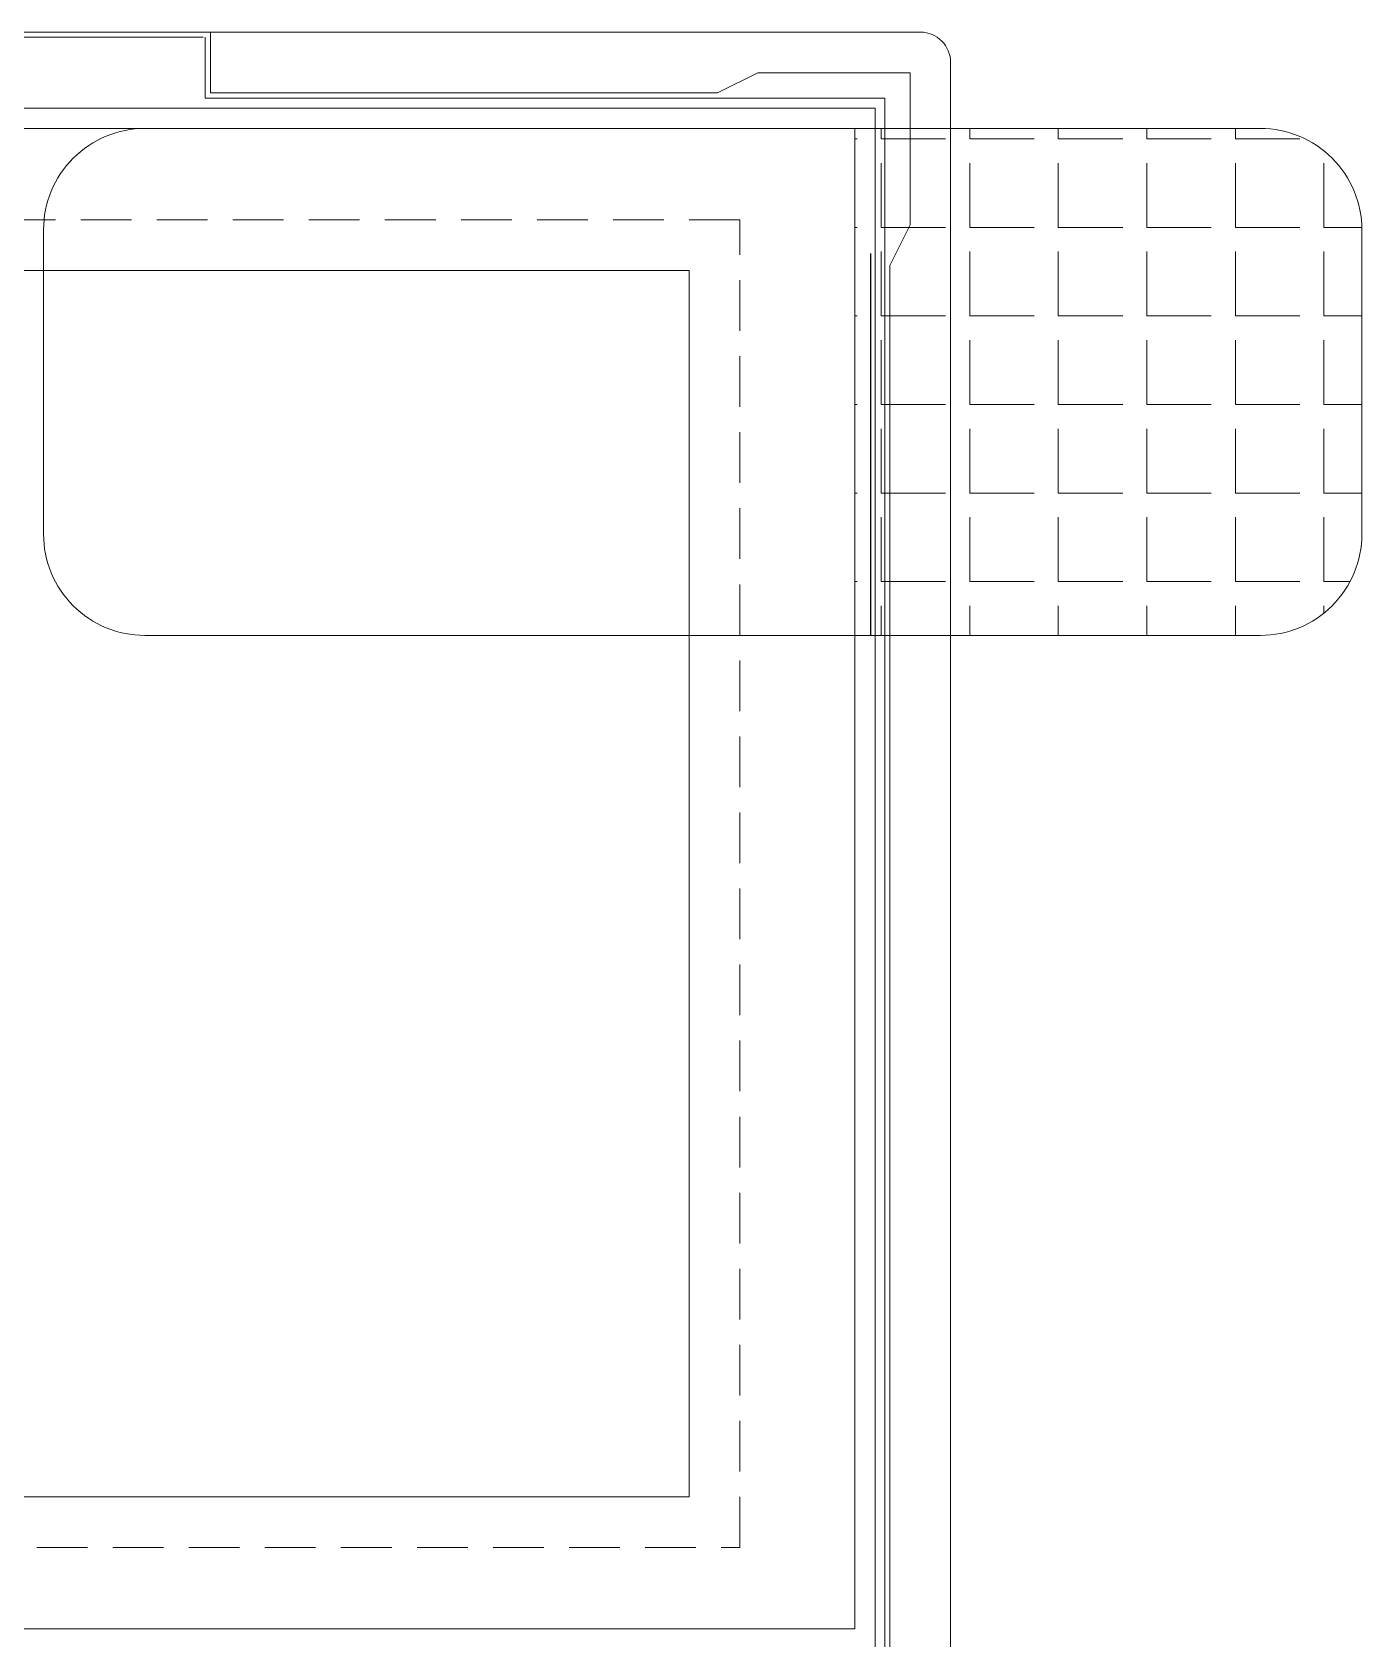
# Model space of a CAD drawing. Header units: millimetres. Extents: x 0 to 181, y 0 to 125.
# Drawn here: x 140.39 to 153.5, y 77.88 to 93.72 of the extents above; entities that cross this region are included whole.
import ezdxf

# ---------------------------------------------------------------- set-up
doc = ezdxf.new("R2010")
doc.units = ezdxf.units.MM
doc.linetypes.add('DASHED', pattern=[0.75, 0.5, -0.25])
for name, color, linetype in [('BL', 7, 'Continuous'), ('LCD', 7, 'Continuous'), ('PULL TAPE', 60, 'Continuous')]:
    doc.layers.add(name, color=color, linetype=linetype)

msp = doc.modelspace()

# ---------------------------------------------------------------- hatches: boundary and pattern name
h = msp.add_hatch()
h.set_pattern_fill('ANGLE', color=256, style=0)
h.set_pattern_definition([(0, (64.839, 784.955), (0, 6.985), [5.08, -1.905]), (90, (64.839, 784.955), (-6.985, 4e-16), [5.08, -1.905])])
h.paths.add_polyline_path([(153.5044, 91.7743, 0.4142136), (152.5044, 92.7743), (149.4494, 92.7743), (149.4494, 87.7743), (152.5044, 87.7743, 0.4142136), (153.5044, 88.7743)])
h.paths.add_polyline_path([(149.4494, 92.7743), (149.0494, 92.7743), (149.0494, 91.8243), (148.8494, 91.4243), (148.8494, 87.7743), (149.4494, 87.7743)])
h.paths.add_polyline_path([(148.7044, 92.7743), (148.5044, 92.7743), (148.5044, 87.7743), (148.7044, 87.7743)])
h.paths.add_polyline_path([(149.0494, 92.7743), (148.7994, 92.7743), (148.7994, 87.7743), (148.8494, 87.7743), (148.8494, 91.4243), (149.0494, 91.8243)])
at = {"layer": 'PULL TAPE', "lineweight": 13}
h = msp.add_hatch(dxfattribs=at)
h.set_pattern_fill('ANGLE', color=256, scale=0.125, style=0)
h.set_pattern_definition([(0, (43.1159, 771.0886), (0, 0.873125), [0.635, -0.238125]), (90, (43.1159, 771.0886), (-0.873125, 5e-17), [0.635, -0.238125])])
h.paths.add_polyline_path([(153.5044, 91.7743, 0.4142136), (152.5044, 92.7743), (148.5044, 92.7743), (148.5044, 87.7743), (152.5044, 87.7743, 0.4142136), (153.5044, 88.7743)])

# ---------------------------------------------------------------- linework, layer by layer
at = {"lineweight": 13}
for p, q in [((121.4294, 93.7243), (149.1494, 93.7243)), ((128.4794, 93.6743), (142.0794, 93.6743)), ((142.0994, 93.6743), (142.0994, 93.0743)), ((142.1494, 93.7243), (142.1494, 93.1243)), ((149.4494, 93.4243), (149.4494, 73.7314)), ((142.0994, 93.0743), (148.7994, 93.0743)), ((142.1494, 93.1243), (147.1494, 93.1243)), ((148.7994, 93.0743), (148.7994, 74.0814)), ((121.8544, 92.9743), (148.7044, 92.9743)), ((148.7044, 92.9743), (148.7044, 74.1783)), ((122.0544, 92.7743), (148.5044, 92.7743)), ((148.5044, 92.7743), (148.5044, 77.9783)), ((149.4494, 92.2932), (149.4494, 75.0832)), ((148.8494, 91.4243), (148.8494, 75.7314)), ((122.0544, 77.9783), (148.5044, 77.9783))]:
    msp.add_line(p, q, dxfattribs=at)
msp.add_lwpolyline([(123.6874, 91.3743), (146.8714, 91.3743), (146.8714, 79.2783), (123.6874, 79.2783)], close=True, dxfattribs=at)
msp.add_arc((149.1494, 93.4243), 0.3, 0, 90, dxfattribs=at)
at = {"layer": 'BL', "lineweight": 13}
for p, q in [((147.5494, 93.3243), (147.1494, 93.1243)), ((149.0494, 93.3243), (147.5494, 93.3243)), ((149.0494, 93.3243), (149.0494, 91.8243)), ((149.0494, 91.8243), (148.8494, 91.4243))]:
    msp.add_line(p, q, dxfattribs=at)
at = {"layer": 'LCD', "linetype": 'DASHED', "lineweight": 13}
msp.add_lwpolyline([(147.3714, 91.8743), (123.1874, 91.8743), (123.1874, 78.7783), (147.3714, 78.7783)], close=True, dxfattribs=at)
at = {"layer": 'PULL TAPE', "lineweight": 13}
msp.add_lwpolyline([(141.5044, 92.7743), (152.5044, 92.7743, -0.4142136), (153.5044, 91.7743), (153.5044, 88.7743, -0.4142136), (152.5044, 87.7743), (141.5044, 87.7743, -0.4142136), (140.5044, 88.7743), (140.5044, 91.7743, -0.4142136)], format="xyb", close=True, dxfattribs=at)

doc.saveas('drawing.dxf')
